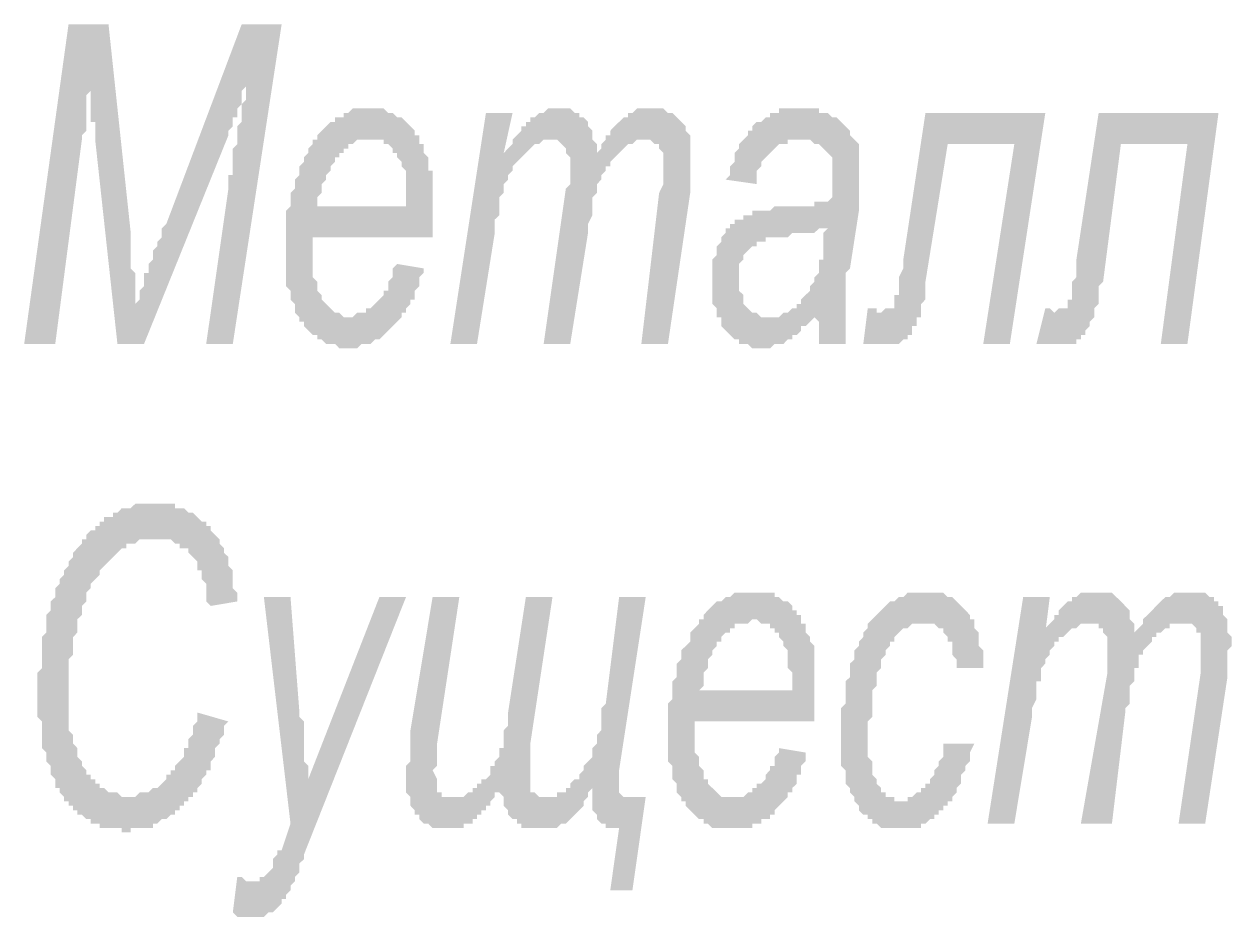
# Model space of a CAD drawing. Header units: millimetres. Extents: x 1372 to 666090, y 1285 to 31551.
# Drawn here: x 503631 to 504766, y 5046 to 5884 of the extents above; entities that cross this region are included whole.
import ezdxf

# ---------------------------------------------------------------- set-up
doc = ezdxf.new("R2010")
doc.units = ezdxf.units.MM
doc.layers.add('PDF _75-АЗ Штамп', color=7, linetype='Continuous')

msp = doc.modelspace()

# ---------------------------------------------------------------- hatches: boundary and pattern name
at = {"layer": 'PDF _75-АЗ Штамп', "transparency": 33554559}
for points in [[(503631.5, 5583.8), (503673.2, 5884.1), (503710.7, 5884.1), (503731.6, 5688.1), (503731.6, 5683.9), (503731.6, 5679.7), (503731.6, 5675.5), (503731.6, 5671.4), (503731.6, 5667.2), (503731.6, 5663), (503731.6, 5658.9), (503731.6, 5654.7), (503735.8, 5650.5), (503735.8, 5646.4), (503735.8, 5642.2), (503735.8, 5638), (503735.8, 5633.8), (503735.8, 5629.7), (503735.8, 5625.5), (503735.8, 5625.5), (503735.8, 5621.3), (503735.8, 5617.2), (503735.8, 5621.3), (503735.8, 5621.3), (503739.9, 5625.5), (503739.9, 5629.7), (503739.9, 5629.7), (503739.9, 5633.8), (503744.1, 5638), (503744.1, 5642.2), (503744.1, 5646.4), (503744.1, 5650.5), (503748.3, 5650.5), (503748.3, 5654.7), (503748.3, 5658.9), (503752.4, 5663), (503752.4, 5667.2), (503752.4, 5671.4), (503756.6, 5675.5), (503756.6, 5679.7), (503760.8, 5683.9), (503760.8, 5688.1), (503760.8, 5692.2), (503765, 5696.4), (503765, 5696.4), (503835.9, 5884.1), (503873.4, 5884.1), (503827.5, 5583.8), (503802.5, 5583.8), (503823.4, 5729.8), (503823.4, 5733.9), (503823.4, 5738.1), (503823.4, 5742.3), (503827.5, 5742.3), (503827.5, 5746.5), (503827.5, 5750.6), (503827.5, 5754.8), (503827.5, 5759), (503827.5, 5763.1), (503827.5, 5767.3), (503831.7, 5771.5), (503831.7, 5775.7), (503831.7, 5779.8), (503831.7, 5784), (503831.7, 5788.2), (503835.9, 5792.3), (503835.9, 5796.5), (503835.9, 5800.7), (503835.9, 5804.9), (503835.9, 5809), (503840, 5813.2), (503840, 5817.4), (503840, 5821.5), (503840, 5825.7), (503840, 5829.9), (503844.2, 5834.1), (503844.2, 5838.2), (503844.2, 5842.4), (503844.2, 5842.4), (503844.2, 5838.2), (503844.2, 5834.1), (503840, 5829.9), (503840, 5829.9), (503840, 5825.7), (503835.9, 5821.5), (503835.9, 5817.4), (503835.9, 5813.2), (503835.9, 5809), (503831.7, 5804.9), (503831.7, 5800.7), (503831.7, 5796.5), (503827.5, 5796.5), (503827.5, 5792.3), (503827.5, 5788.2), (503823.4, 5784), (503823.4, 5779.8), (503744.1, 5583.8), (503719.1, 5583.8), (503698.2, 5775.7), (503698.2, 5779.8), (503698.2, 5784), (503698.2, 5788.2), (503698.2, 5792.3), (503694, 5792.3), (503694, 5796.5), (503694, 5800.7), (503694, 5804.9), (503694, 5809), (503694, 5813.2), (503694, 5817.4), (503694, 5825.7), (503694, 5829.9), (503694, 5834.1), (503694, 5838.2), (503694, 5829.9), (503694, 5825.7), (503694, 5821.5), (503689.9, 5817.4), (503689.9, 5813.2), (503689.9, 5809), (503689.9, 5804.9), (503689.9, 5800.7), (503689.9, 5796.5), (503689.9, 5792.3), (503689.9, 5788.2), (503689.9, 5784), (503685.7, 5779.8), (503685.7, 5779.8), (503685.7, 5775.7), (503685.7, 5775.7), (503660.7, 5583.8)], [(504031.9, 5583.8), (504065.3, 5800.7), (504090.3, 5800.7), (504082, 5763.1), (504086.1, 5767.3), (504090.3, 5771.5), (504090.3, 5775.7), (504094.5, 5779.8), (504094.5, 5779.8), (504098.7, 5784), (504098.7, 5788.2), (504102.8, 5788.2), (504102.8, 5792.3), (504107, 5792.3), (504107, 5796.5), (504111.2, 5796.5), (504111.2, 5796.5), (504115.3, 5800.7), (504119.5, 5800.7), (504119.5, 5800.7), (504123.7, 5804.9), (504123.7, 5804.9), (504127.8, 5804.9), (504132, 5804.9), (504132, 5804.9), (504136.2, 5804.9), (504140.4, 5804.9), (504144.5, 5804.9), (504144.5, 5804.9), (504148.7, 5800.7), (504152.9, 5800.7), (504152.9, 5796.5), (504157, 5796.5), (504157, 5796.5), (504161.2, 5792.3), (504161.2, 5788.2), (504161.2, 5788.2), (504165.4, 5784), (504165.4, 5779.8), (504165.4, 5775.7), (504169.6, 5771.5), (504169.6, 5767.3), (504169.6, 5763.1), (504173.7, 5767.3), (504173.7, 5771.5), (504177.9, 5775.7), (504177.9, 5779.8), (504182.1, 5779.8), (504182.1, 5784), (504186.2, 5788.2), (504186.2, 5788.2), (504190.4, 5792.3), (504190.4, 5792.3), (504194.6, 5796.5), (504194.6, 5796.5), (504198.8, 5796.5), (504198.8, 5800.7), (504202.9, 5800.7), (504202.9, 5800.7), (504207.1, 5804.9), (504211.3, 5804.9), (504211.3, 5804.9), (504215.4, 5804.9), (504219.6, 5804.9), (504219.6, 5804.9), (504223.8, 5804.9), (504228, 5804.9), (504232.1, 5804.9), (504232.1, 5804.9), (504236.3, 5800.7), (504240.5, 5800.7), (504240.5, 5800.7), (504244.6, 5796.5), (504244.6, 5796.5), (504248.8, 5792.3), (504248.8, 5792.3), (504253, 5788.2), (504253, 5788.2), (504253, 5784), (504257.2, 5779.8), (504257.2, 5775.7), (504257.2, 5771.5), (504257.2, 5767.3), (504257.2, 5763.1), (504257.2, 5759), (504257.2, 5754.8), (504257.2, 5754.8), (504257.2, 5750.6), (504257.2, 5746.5), (504257.2, 5742.3), (504257.2, 5738.1), (504257.2, 5733.9), (504257.2, 5729.8), (504257.2, 5725.6), (504257.2, 5725.6), (504236.3, 5583.8), (504211.3, 5583.8), (504228, 5725.6), (504232.1, 5733.9), (504232.1, 5738.1), (504232.1, 5742.3), (504232.1, 5746.5), (504232.1, 5750.6), (504232.1, 5750.6), (504232.1, 5750.6), (504232.1, 5754.8), (504232.1, 5759), (504232.1, 5763.1), (504228, 5767.3), (504228, 5767.3), (504228, 5771.5), (504223.8, 5771.5), (504219.6, 5775.7), (504219.6, 5775.7), (504215.4, 5775.7), (504215.4, 5775.7), (504211.3, 5775.7), (504211.3, 5775.7), (504207.1, 5775.7), (504202.9, 5771.5), (504202.9, 5771.5), (504198.8, 5771.5), (504194.6, 5767.3), (504194.6, 5767.3), (504190.4, 5763.1), (504190.4, 5763.1), (504186.2, 5759), (504186.2, 5759), (504182.1, 5754.8), (504182.1, 5750.6), (504177.9, 5750.6), (504177.9, 5746.5), (504173.7, 5742.3), (504173.7, 5738.1), (504173.7, 5738.1), (504173.7, 5738.1), (504169.6, 5733.9), (504169.6, 5729.8), (504169.6, 5725.6), (504169.6, 5725.6), (504165.4, 5721.4), (504165.4, 5717.3), (504165.4, 5713.1), (504165.4, 5708.9), (504165.4, 5704.7), (504161.2, 5696.4), (504161.2, 5692.2), (504161.2, 5688.1), (504144.5, 5583.8), (504119.5, 5583.8), (504140.4, 5729.8), (504144.5, 5733.9), (504144.5, 5742.3), (504144.5, 5746.5), (504144.5, 5746.5), (504144.5, 5750.6), (504144.5, 5750.6), (504144.5, 5754.8), (504144.5, 5759), (504140.4, 5763.1), (504140.4, 5767.3), (504140.4, 5767.3), (504136.2, 5771.5), (504136.2, 5771.5), (504132, 5775.7), (504127.8, 5775.7), (504127.8, 5775.7), (504123.7, 5775.7), (504123.7, 5775.7), (504119.5, 5775.7), (504115.3, 5771.5), (504115.3, 5771.5), (504111.2, 5771.5), (504107, 5767.3), (504107, 5767.3), (504102.8, 5763.1), (504102.8, 5763.1), (504098.7, 5759), (504098.7, 5759), (504094.5, 5754.8), (504094.5, 5754.8), (504090.3, 5750.6), (504090.3, 5746.5), (504086.1, 5742.3), (504086.1, 5738.1), (504086.1, 5738.1), (504082, 5733.9), (504082, 5729.8), (504082, 5729.8), (504082, 5725.6), (504077.8, 5721.4), (504077.8, 5717.3), (504077.8, 5713.1), (504077.8, 5708.9), (504077.8, 5704.7), (504073.6, 5700.6), (504073.6, 5696.4), (504073.6, 5692.2), (504073.6, 5688.1), (504073.6, 5688.1), (504056.9, 5583.8)], [(504478.2, 5800.7), (504590.8, 5800.7), (504557.5, 5583.8), (504532.5, 5583.8), (504561.7, 5771.5), (504499.1, 5771.5), (504478.2, 5642.2), (504478.2, 5638), (504478.2, 5629.7), (504478.2, 5625.5), (504474.1, 5621.3), (504474.1, 5617.2), (504474.1, 5613), (504474.1, 5608.8), (504469.9, 5608.8), (504469.9, 5604.6), (504469.9, 5600.5), (504465.7, 5600.5), (504465.7, 5596.3), (504465.7, 5596.3), (504465.7, 5592.1), (504461.5, 5592.1), (504461.5, 5588), (504457.4, 5588), (504453.2, 5583.8), (504453.2, 5583.8), (504449, 5583.8), (504444.9, 5583.8), (504444.9, 5583.8), (504444.9, 5583.8), (504440.7, 5583.8), (504436.5, 5583.8), (504436.5, 5583.8), (504432.3, 5583.8), (504428.2, 5583.8), (504428.2, 5583.8), (504424, 5583.8), (504419.8, 5583.8), (504424, 5617.2), (504428.2, 5617.2), (504432.3, 5617.2), (504432.3, 5613), (504436.5, 5613), (504440.7, 5617.2), (504440.7, 5617.2), (504444.9, 5617.2), (504449, 5617.2), (504449, 5621.3), (504449, 5621.3), (504449, 5625.5), (504449, 5625.5), (504449, 5629.7), (504453.2, 5629.7), (504453.2, 5633.8), (504453.2, 5638), (504453.2, 5642.2), (504453.2, 5646.4), (504457.4, 5654.7), (504457.4, 5658.9), (504457.4, 5663)], [(504640.9, 5800.7), (504753.5, 5800.7), (504724.3, 5583.8), (504699.3, 5583.8), (504724.3, 5771.5), (504661.8, 5771.5), (504645.1, 5642.2), (504640.9, 5638), (504640.9, 5629.7), (504640.9, 5625.5), (504640.9, 5621.3), (504636.7, 5617.2), (504636.7, 5613), (504636.7, 5608.8), (504636.7, 5608.8), (504632.6, 5604.6), (504632.6, 5600.5), (504632.6, 5600.5), (504628.4, 5596.3), (504628.4, 5596.3), (504628.4, 5592.1), (504624.2, 5592.1), (504624.2, 5588), (504620, 5588), (504620, 5583.8), (504615.9, 5583.8), (504611.7, 5583.8), (504611.7, 5583.8), (504607.5, 5583.8), (504607.5, 5583.8), (504603.4, 5583.8), (504603.4, 5583.8), (504599.2, 5583.8), (504595, 5583.8), (504595, 5583.8), (504590.8, 5583.8), (504586.7, 5583.8), (504582.5, 5583.8), (504590.8, 5617.2), (504590.8, 5617.2), (504595, 5617.2), (504599.2, 5613), (504599.2, 5613), (504603.4, 5617.2), (504607.5, 5617.2), (504607.5, 5617.2), (504611.7, 5617.2), (504611.7, 5621.3), (504611.7, 5621.3), (504611.7, 5625.5), (504615.9, 5625.5), (504615.9, 5629.7), (504615.9, 5629.7), (504615.9, 5633.8), (504615.9, 5638), (504615.9, 5642.2), (504620, 5646.4), (504620, 5654.7), (504620, 5658.9), (504620, 5663)], [(503794.2, 5237.6), (503823.4, 5229.2), (503819.2, 5225.1), (503819.2, 5220.9), (503819.2, 5216.7), (503815, 5212.5), (503815, 5208.4), (503815, 5208.4), (503810.8, 5204.2), (503810.8, 5200), (503810.8, 5195.9), (503806.7, 5191.7), (503806.7, 5187.5), (503806.7, 5183.4), (503802.5, 5183.4), (503802.5, 5179.2), (503798.3, 5175), (503798.3, 5170.8), (503798.3, 5170.8), (503794.2, 5166.7), (503794.2, 5162.5), (503790, 5162.5), (503790, 5158.3), (503785.8, 5158.3), (503785.8, 5154.2), (503781.6, 5154.2), (503781.6, 5150), (503777.5, 5150), (503777.5, 5145.8), (503773.3, 5145.8), (503773.3, 5141.6), (503769.1, 5141.6), (503765, 5137.5), (503765, 5137.5), (503760.8, 5137.5), (503756.6, 5133.3), (503756.6, 5133.3), (503752.4, 5133.3), (503752.4, 5129.1), (503748.3, 5129.1), (503744.1, 5129.1), (503744.1, 5129.1), (503739.9, 5129.1), (503735.8, 5129.1), (503731.6, 5129.1), (503731.6, 5125), (503727.4, 5125), (503727.4, 5125), (503723.2, 5125), (503723.2, 5129.1), (503719.1, 5129.1), (503714.9, 5129.1), (503710.7, 5129.1), (503710.7, 5129.1), (503706.6, 5129.1), (503702.4, 5129.1), (503702.4, 5133.3), (503698.2, 5133.3), (503694, 5133.3), (503694, 5137.5), (503689.9, 5137.5), (503689.9, 5137.5), (503685.7, 5141.6), (503681.5, 5141.6), (503681.5, 5145.8), (503677.4, 5145.8), (503677.4, 5150), (503673.2, 5150), (503673.2, 5154.2), (503669, 5154.2), (503669, 5158.3), (503669, 5158.3), (503664.8, 5162.5), (503664.8, 5166.7), (503660.7, 5166.7), (503660.7, 5170.8), (503660.7, 5175), (503656.5, 5179.2), (503656.5, 5179.2), (503656.5, 5183.4), (503656.5, 5187.5), (503652.3, 5191.7), (503652.3, 5195.9), (503652.3, 5195.9), (503652.3, 5200), (503648.2, 5204.2), (503648.2, 5208.4), (503648.2, 5212.5), (503648.2, 5216.7), (503648.2, 5220.9), (503648.2, 5225.1), (503648.2, 5229.2), (503644, 5233.4), (503644, 5237.6), (503644, 5241.7), (503644, 5250.1), (503644, 5254.3), (503644, 5254.3), (503644, 5258.4), (503644, 5262.6), (503644, 5266.8), (503644, 5270.9), (503644, 5275.1), (503648.2, 5279.3), (503648.2, 5283.5), (503648.2, 5287.6), (503648.2, 5291.8), (503648.2, 5296), (503648.2, 5300.1), (503648.2, 5304.3), (503648.2, 5308.5), (503652.3, 5312.7), (503652.3, 5316.8), (503652.3, 5321), (503652.3, 5325.2), (503652.3, 5329.3), (503656.5, 5333.5), (503656.5, 5337.7), (503656.5, 5337.7), (503656.5, 5341.9), (503660.7, 5346), (503660.7, 5350.2), (503660.7, 5354.4), (503664.8, 5358.5), (503664.8, 5358.5), (503664.8, 5362.7), (503669, 5366.9), (503669, 5371.1), (503669, 5371.1), (503673.2, 5375.2), (503673.2, 5379.4), (503677.4, 5383.6), (503677.4, 5383.6), (503677.4, 5387.7), (503681.5, 5391.9), (503681.5, 5391.9), (503685.7, 5396.1), (503685.7, 5400.3), (503689.9, 5400.3), (503689.9, 5404.4), (503694, 5408.6), (503698.2, 5408.6), (503698.2, 5412.8), (503702.4, 5412.8), (503702.4, 5416.9), (503706.6, 5416.9), (503706.6, 5421.1), (503710.7, 5421.1), (503714.9, 5421.1), (503714.9, 5425.3), (503719.1, 5425.3), (503719.1, 5425.3), (503723.2, 5429.5), (503727.4, 5429.5), (503727.4, 5429.5), (503731.6, 5429.5), (503735.8, 5433.6), (503735.8, 5433.6), (503739.9, 5433.6), (503744.1, 5433.6), (503744.1, 5433.6), (503748.3, 5433.6), (503752.4, 5433.6), (503752.4, 5433.6), (503756.6, 5433.6), (503760.8, 5433.6), (503765, 5433.6), (503765, 5433.6), (503769.1, 5433.6), (503773.3, 5433.6), (503773.3, 5429.5), (503777.5, 5429.5), (503781.6, 5429.5), (503781.6, 5429.5), (503785.8, 5425.3), (503790, 5425.3), (503790, 5425.3), (503794.2, 5421.1), (503794.2, 5421.1), (503798.3, 5416.9), (503802.5, 5416.9), (503802.5, 5412.8), (503806.7, 5412.8), (503806.7, 5408.6), (503806.7, 5408.6), (503810.8, 5404.4), (503810.8, 5404.4), (503815, 5400.3), (503815, 5396.1), (503815, 5396.1), (503819.2, 5391.9), (503819.2, 5387.7), (503823.4, 5383.6), (503823.4, 5379.4), (503823.4, 5379.4), (503823.4, 5375.2), (503827.5, 5371.1), (503827.5, 5366.9), (503827.5, 5362.7), (503827.5, 5358.5), (503827.5, 5354.4), (503831.7, 5350.2), (503831.7, 5346), (503831.7, 5341.9), (503831.7, 5341.9), (503806.7, 5337.7), (503802.5, 5341.9), (503802.5, 5346), (503802.5, 5350.2), (503802.5, 5354.4), (503802.5, 5358.5), (503798.3, 5362.7), (503798.3, 5366.9), (503798.3, 5371.1), (503794.2, 5371.1), (503794.2, 5375.2), (503794.2, 5379.4), (503790, 5383.6), (503790, 5383.6), (503790, 5383.6), (503785.8, 5387.7), (503785.8, 5391.9), (503781.6, 5391.9), (503777.5, 5391.9), (503777.5, 5396.1), (503773.3, 5396.1), (503773.3, 5396.1), (503769.1, 5400.3), (503765, 5400.3), (503765, 5400.3), (503760.8, 5400.3), (503756.6, 5400.3), (503756.6, 5400.3), (503752.4, 5400.3), (503748.3, 5400.3), (503748.3, 5400.3), (503744.1, 5400.3), (503739.9, 5400.3), (503739.9, 5400.3), (503735.8, 5396.1), (503731.6, 5396.1), (503731.6, 5396.1), (503727.4, 5396.1), (503727.4, 5391.9), (503723.2, 5391.9), (503719.1, 5387.7), (503719.1, 5387.7), (503714.9, 5383.6), (503714.9, 5383.6), (503710.7, 5379.4), (503710.7, 5379.4), (503706.6, 5375.2), (503706.6, 5375.2), (503702.4, 5371.1), (503702.4, 5366.9), (503698.2, 5362.7), (503698.2, 5362.7), (503694, 5358.5), (503694, 5354.4), (503694, 5354.4), (503689.9, 5350.2), (503689.9, 5346), (503689.9, 5341.9), (503685.7, 5337.7), (503685.7, 5337.7), (503685.7, 5333.5), (503685.7, 5329.3), (503681.5, 5325.2), (503681.5, 5321), (503681.5, 5316.8), (503681.5, 5312.7), (503677.4, 5308.5), (503677.4, 5308.5), (503677.4, 5304.3), (503677.4, 5300.1), (503677.4, 5296), (503677.4, 5291.8), (503673.2, 5287.6), (503673.2, 5283.5), (503673.2, 5279.3), (503673.2, 5275.1), (503673.2, 5270.9), (503673.2, 5266.8), (503673.2, 5262.6), (503673.2, 5258.4), (503673.2, 5254.3), (503673.2, 5250.1), (503673.2, 5245.9), (503673.2, 5237.6), (503673.2, 5233.4), (503673.2, 5229.2), (503673.2, 5225.1), (503673.2, 5220.9), (503677.4, 5216.7), (503677.4, 5212.5), (503677.4, 5212.5), (503677.4, 5208.4), (503681.5, 5204.2), (503681.5, 5200), (503681.5, 5195.9), (503681.5, 5195.9), (503685.7, 5191.7), (503685.7, 5187.5), (503689.9, 5183.4), (503689.9, 5183.4), (503689.9, 5179.2), (503694, 5179.2), (503694, 5175), (503698.2, 5175), (503698.2, 5170.8), (503702.4, 5170.8), (503702.4, 5166.7), (503706.6, 5166.7), (503710.7, 5162.5), (503710.7, 5162.5), (503714.9, 5162.5), (503719.1, 5162.5), (503719.1, 5162.5), (503723.2, 5158.3), (503727.4, 5158.3), (503727.4, 5158.3), (503731.6, 5158.3), (503731.6, 5158.3), (503735.8, 5158.3), (503739.9, 5162.5), (503739.9, 5162.5), (503744.1, 5162.5), (503748.3, 5162.5), (503748.3, 5162.5), (503752.4, 5166.7), (503752.4, 5166.7), (503756.6, 5166.7), (503760.8, 5170.8), (503760.8, 5170.8), (503765, 5175), (503765, 5179.2), (503769.1, 5179.2), (503769.1, 5183.4), (503773.3, 5183.4), (503773.3, 5187.5), (503777.5, 5191.7), (503777.5, 5191.7), (503781.6, 5195.9), (503781.6, 5200), (503781.6, 5204.2), (503785.8, 5204.2), (503785.8, 5208.4), (503785.8, 5212.5), (503790, 5216.7), (503790, 5220.9), (503790, 5225.1), (503794.2, 5229.2), (503794.2, 5233.4), (503794.2, 5237.6)], [(503827.5, 5049.9), (503831.7, 5083.2), (503831.7, 5083.2), (503835.9, 5083.2), (503840, 5079.1), (503840, 5079.1), (503844.2, 5079.1), (503844.2, 5079.1), (503848.4, 5079.1), (503852.6, 5079.1), (503852.6, 5083.2), (503856.7, 5083.2), (503856.7, 5083.2), (503860.9, 5087.4), (503860.9, 5087.4), (503865.1, 5091.6), (503865.1, 5095.8), (503865.1, 5099.9), (503869.2, 5104.1), (503869.2, 5108.3), (503873.4, 5108.3), (503881.7, 5133.3), (503856.7, 5346), (503881.7, 5346), (503890.1, 5237.6), (503890.1, 5233.4), (503894.3, 5229.2), (503894.3, 5225.1), (503894.3, 5220.9), (503894.3, 5216.7), (503894.3, 5212.5), (503894.3, 5208.4), (503894.3, 5204.2), (503894.3, 5200), (503894.3, 5195.9), (503894.3, 5191.7), (503898.4, 5187.5), (503898.4, 5183.4), (503898.4, 5179.2), (503898.4, 5175), (503898.4, 5175), (503965.2, 5346), (503990.2, 5346), (503894.3, 5104.1), (503894.3, 5099.9), (503890.1, 5095.8), (503890.1, 5091.6), (503890.1, 5087.4), (503885.9, 5083.2), (503885.9, 5079.1), (503881.7, 5074.9), (503881.7, 5070.7), (503877.6, 5066.6), (503877.6, 5066.6), (503877.6, 5062.4), (503873.4, 5062.4), (503873.4, 5058.2), (503873.4, 5058.2), (503869.2, 5054), (503869.2, 5054), (503865.1, 5049.9), (503865.1, 5049.9), (503860.9, 5049.9), (503856.7, 5045.7), (503856.7, 5045.7), (503852.6, 5045.7), (503848.4, 5045.7), (503848.4, 5045.7), (503844.2, 5045.7), (503844.2, 5045.7), (503840, 5045.7), (503835.9, 5045.7), (503835.9, 5045.7), (503831.7, 5045.7), (503827.5, 5049.9), (503827.5, 5049.9)], [(504077.8, 5166.7), (504077.8, 5162.5), (504073.6, 5162.5), (504073.6, 5158.3), (504069.5, 5154.2), (504069.5, 5150), (504065.3, 5150), (504065.3, 5145.8), (504061.1, 5145.8), (504061.1, 5141.6), (504056.9, 5141.6), (504056.9, 5137.5), (504052.8, 5137.5), (504052.8, 5133.3), (504048.6, 5133.3), (504044.4, 5133.3), (504044.4, 5129.1), (504040.3, 5129.1), (504036.1, 5129.1), (504036.1, 5129.1), (504031.9, 5129.1), (504027.7, 5129.1), (504027.7, 5129.1), (504023.6, 5129.1), (504023.6, 5129.1), (504019.4, 5129.1), (504015.2, 5129.1), (504015.2, 5129.1), (504011.1, 5133.3), (504006.9, 5133.3), (504006.9, 5133.3), (504002.7, 5137.5), (504002.7, 5141.6), (503998.5, 5141.6), (503998.5, 5145.8), (503994.4, 5150), (503994.4, 5150), (503994.4, 5154.2), (503994.4, 5158.3), (503990.2, 5162.5), (503990.2, 5166.7), (503990.2, 5170.8), (503990.2, 5170.8), (503990.2, 5175), (503990.2, 5179.2), (503990.2, 5183.4), (503990.2, 5183.4), (503990.2, 5187.5), (503994.4, 5191.7), (503994.4, 5195.9), (503994.4, 5200), (503994.4, 5204.2), (503994.4, 5212.5), (503994.4, 5216.7), (503994.4, 5220.9), (504015.2, 5346), (504040.3, 5346), (504019.4, 5208.4), (504019.4, 5204.2), (504019.4, 5200), (504019.4, 5195.9), (504019.4, 5191.7), (504019.4, 5187.5), (504015.2, 5183.4), (504015.2, 5183.4), (504019.4, 5175), (504019.4, 5170.8), (504019.4, 5170.8), (504019.4, 5166.7), (504019.4, 5162.5), (504023.6, 5162.5), (504023.6, 5158.3), (504027.7, 5158.3), (504031.9, 5158.3), (504036.1, 5158.3), (504036.1, 5158.3), (504040.3, 5158.3), (504044.4, 5158.3), (504044.4, 5158.3), (504048.6, 5162.5), (504052.8, 5162.5), (504052.8, 5166.7), (504056.9, 5166.7), (504056.9, 5170.8), (504061.1, 5170.8), (504061.1, 5175), (504065.3, 5175), (504069.5, 5179.2), (504069.5, 5183.4), (504069.5, 5187.5), (504073.6, 5187.5), (504073.6, 5191.7), (504077.8, 5195.9), (504077.8, 5195.9), (504077.8, 5200), (504077.8, 5204.2), (504082, 5204.2), (504082, 5208.4), (504082, 5212.5), (504082, 5216.7), (504082, 5220.9), (504086.1, 5225.1), (504086.1, 5229.2), (504086.1, 5237.6), (504086.1, 5237.6), (504102.8, 5346), (504127.8, 5346), (504107, 5208.4), (504107, 5200), (504107, 5195.9), (504107, 5191.7), (504107, 5187.5), (504107, 5183.4), (504107, 5183.4), (504107, 5179.2), (504107, 5175), (504107, 5170.8), (504107, 5166.7), (504107, 5166.7), (504107, 5162.5), (504111.2, 5162.5), (504115.3, 5158.3), (504115.3, 5158.3), (504119.5, 5158.3), (504119.5, 5158.3), (504123.7, 5158.3), (504127.8, 5158.3), (504127.8, 5158.3), (504132, 5158.3), (504132, 5162.5), (504136.2, 5162.5), (504140.4, 5162.5), (504140.4, 5166.7), (504144.5, 5166.7), (504144.5, 5170.8), (504148.7, 5175), (504152.9, 5175), (504152.9, 5179.2), (504152.9, 5179.2), (504157, 5183.4), (504157, 5183.4), (504157, 5187.5), (504161.2, 5191.7), (504161.2, 5191.7), (504165.4, 5195.9), (504165.4, 5200), (504165.4, 5204.2), (504165.4, 5204.2), (504169.6, 5208.4), (504169.6, 5212.5), (504169.6, 5216.7), (504173.7, 5220.9), (504173.7, 5225.1), (504173.7, 5229.2), (504173.7, 5233.4), (504173.7, 5241.7), (504173.7, 5241.7), (504177.9, 5245.9), (504177.9, 5245.9), (504190.4, 5346), (504215.4, 5346), (504190.4, 5183.4), (504190.4, 5179.2), (504190.4, 5175), (504190.4, 5170.8), (504190.4, 5166.7), (504190.4, 5162.5), (504190.4, 5162.5), (504194.6, 5158.3), (504194.6, 5158.3), (504198.8, 5158.3), (504198.8, 5158.3), (504215.4, 5158.3), (504202.9, 5070.7), (504182.1, 5070.7), (504190.4, 5129.1), (504186.2, 5129.1), (504186.2, 5129.1), (504182.1, 5129.1), (504177.9, 5129.1), (504177.9, 5133.3), (504173.7, 5133.3), (504173.7, 5133.3), (504169.6, 5137.5), (504169.6, 5137.5), (504169.6, 5141.6), (504165.4, 5145.8), (504165.4, 5150), (504165.4, 5150), (504165.4, 5154.2), (504165.4, 5158.3), (504165.4, 5162.5), (504165.4, 5166.7), (504161.2, 5162.5), (504161.2, 5158.3), (504157, 5154.2), (504157, 5150), (504152.9, 5145.8), (504152.9, 5145.8), (504148.7, 5141.6), (504148.7, 5141.6), (504144.5, 5137.5), (504144.5, 5137.5), (504140.4, 5133.3), (504140.4, 5133.3), (504136.2, 5133.3), (504136.2, 5133.3), (504132, 5129.1), (504132, 5129.1), (504127.8, 5129.1), (504123.7, 5129.1), (504123.7, 5129.1), (504119.5, 5129.1), (504115.3, 5129.1), (504115.3, 5129.1), (504115.3, 5129.1), (504111.2, 5129.1), (504107, 5129.1), (504107, 5129.1), (504102.8, 5129.1), (504098.7, 5129.1), (504098.7, 5133.3), (504094.5, 5133.3), (504094.5, 5137.5), (504090.3, 5137.5), (504090.3, 5137.5), (504086.1, 5141.6), (504086.1, 5145.8), (504082, 5150), (504082, 5150), (504082, 5154.2), (504082, 5158.3), (504077.8, 5162.5), (504077.8, 5166.7), (504077.8, 5166.7)], [(504494.9, 5208.4), (504524.1, 5208.4), (504519.9, 5200), (504519.9, 5195.9), (504519.9, 5191.7), (504515.8, 5187.5), (504515.8, 5183.4), (504515.8, 5183.4), (504511.6, 5179.2), (504511.6, 5175), (504511.6, 5170.8), (504507.4, 5166.7), (504507.4, 5162.5), (504507.4, 5162.5), (504503.3, 5158.3), (504503.3, 5154.2), (504499.1, 5154.2), (504499.1, 5150), (504494.9, 5150), (504494.9, 5145.8), (504490.7, 5145.8), (504490.7, 5141.6), (504486.6, 5141.6), (504486.6, 5137.5), (504482.4, 5137.5), (504478.2, 5133.3), (504478.2, 5133.3), (504474.1, 5133.3), (504474.1, 5129.1), (504469.9, 5129.1), (504465.7, 5129.1), (504465.7, 5129.1), (504461.5, 5129.1), (504457.4, 5129.1), (504453.2, 5129.1), (504453.2, 5129.1), (504449, 5129.1), (504449, 5129.1), (504444.9, 5129.1), (504440.7, 5129.1), (504440.7, 5129.1), (504436.5, 5129.1), (504432.3, 5133.3), (504432.3, 5133.3), (504428.2, 5133.3), (504428.2, 5137.5), (504424, 5137.5), (504424, 5141.6), (504419.8, 5141.6), (504415.7, 5145.8), (504415.7, 5150), (504415.7, 5150), (504411.5, 5154.2), (504411.5, 5154.2), (504411.5, 5158.3), (504407.3, 5162.5), (504407.3, 5166.7), (504407.3, 5166.7), (504403.1, 5170.8), (504403.1, 5175), (504403.1, 5179.2), (504403.1, 5183.4), (504399, 5187.5), (504399, 5191.7), (504399, 5195.9), (504399, 5200), (504399, 5204.2), (504399, 5208.4), (504399, 5212.5), (504399, 5212.5), (504399, 5216.7), (504399, 5220.9), (504399, 5225.1), (504399, 5229.2), (504399, 5233.4), (504399, 5237.6), (504399, 5241.7), (504403.1, 5245.9), (504403.1, 5250.1), (504403.1, 5254.3), (504403.1, 5258.4), (504403.1, 5262.6), (504403.1, 5266.8), (504407.3, 5270.9), (504407.3, 5275.1), (504407.3, 5279.3), (504407.3, 5279.3), (504407.3, 5283.5), (504411.5, 5287.6), (504411.5, 5291.8), (504411.5, 5296), (504415.7, 5300.1), (504415.7, 5300.1), (504415.7, 5304.3), (504419.8, 5308.5), (504419.8, 5312.7), (504424, 5316.8), (504424, 5316.8), (504424, 5321), (504428.2, 5325.2), (504428.2, 5325.2), (504432.3, 5329.3), (504432.3, 5329.3), (504436.5, 5333.5), (504436.5, 5333.5), (504440.7, 5337.7), (504440.7, 5337.7), (504444.9, 5341.9), (504444.9, 5341.9), (504449, 5341.9), (504453.2, 5346), (504453.2, 5346), (504457.4, 5346), (504461.5, 5350.2), (504461.5, 5350.2), (504465.7, 5350.2), (504469.9, 5350.2), (504469.9, 5350.2), (504474.1, 5350.2), (504478.2, 5350.2), (504478.2, 5350.2), (504482.4, 5350.2), (504486.6, 5350.2), (504486.6, 5350.2), (504490.7, 5350.2), (504494.9, 5350.2), (504494.9, 5350.2), (504499.1, 5346), (504503.3, 5346), (504503.3, 5346), (504507.4, 5341.9), (504507.4, 5341.9), (504511.6, 5337.7), (504511.6, 5337.7), (504515.8, 5333.5), (504515.8, 5333.5), (504519.9, 5329.3), (504519.9, 5325.2), (504524.1, 5325.2), (504524.1, 5321), (504524.1, 5316.8), (504528.3, 5312.7), (504528.3, 5308.5), (504528.3, 5304.3), (504528.3, 5304.3), (504528.3, 5300.1), (504532.5, 5296), (504532.5, 5291.8), (504532.5, 5287.6), (504532.5, 5283.5), (504532.5, 5279.3), (504507.4, 5279.3), (504507.4, 5283.5), (504507.4, 5287.6), (504503.3, 5291.8), (504503.3, 5296), (504503.3, 5300.1), (504503.3, 5304.3), (504499.1, 5304.3), (504499.1, 5308.5), (504499.1, 5308.5), (504494.9, 5312.7), (504494.9, 5316.8), (504490.7, 5316.8), (504490.7, 5316.8), (504486.6, 5321), (504482.4, 5321), (504482.4, 5321), (504478.2, 5321), (504474.1, 5321), (504474.1, 5321), (504469.9, 5321), (504465.7, 5321), (504465.7, 5321), (504461.5, 5316.8), (504461.5, 5316.8), (504457.4, 5316.8), (504453.2, 5312.7), (504453.2, 5312.7), (504449, 5308.5), (504449, 5308.5), (504449, 5304.3), (504444.9, 5304.3), (504444.9, 5300.1), (504440.7, 5296), (504440.7, 5296), (504440.7, 5291.8), (504436.5, 5287.6), (504436.5, 5283.5), (504436.5, 5279.3), (504432.3, 5275.1), (504432.3, 5270.9), (504432.3, 5266.8), (504432.3, 5266.8), (504432.3, 5262.6), (504428.2, 5258.4), (504428.2, 5254.3), (504428.2, 5250.1), (504428.2, 5245.9), (504428.2, 5241.7), (504428.2, 5237.6), (504428.2, 5233.4), (504424, 5229.2), (504424, 5225.1), (504424, 5220.9), (504424, 5216.7), (504424, 5212.5), (504424, 5212.5), (504424, 5204.2), (504424, 5200), (504424, 5195.9), (504428.2, 5191.7), (504428.2, 5187.5), (504428.2, 5183.4), (504428.2, 5179.2), (504428.2, 5179.2), (504432.3, 5175), (504432.3, 5170.8), (504432.3, 5170.8), (504436.5, 5166.7), (504436.5, 5162.5), (504440.7, 5162.5), (504440.7, 5158.3), (504444.9, 5158.3), (504449, 5158.3), (504449, 5154.2), (504453.2, 5154.2), (504453.2, 5154.2), (504457.4, 5154.2), (504461.5, 5154.2), (504461.5, 5158.3), (504465.7, 5158.3), (504465.7, 5158.3), (504469.9, 5162.5), (504474.1, 5162.5), (504474.1, 5166.7), (504478.2, 5166.7), (504478.2, 5170.8), (504482.4, 5170.8), (504482.4, 5175), (504482.4, 5175), (504486.6, 5179.2), (504486.6, 5183.4), (504490.7, 5187.5), (504490.7, 5191.7), (504490.7, 5191.7), (504494.9, 5195.9), (504494.9, 5200), (504494.9, 5204.2), (504494.9, 5208.4), (504494.9, 5208.4)], [(504536.6, 5133.3), (504570, 5346), (504595, 5346), (504590.8, 5312.7), (504590.8, 5316.8), (504595, 5321), (504595, 5321), (504599.2, 5325.2), (504599.2, 5329.3), (504603.4, 5329.3), (504603.4, 5333.5), (504607.5, 5337.7), (504607.5, 5337.7), (504611.7, 5341.9), (504611.7, 5341.9), (504615.9, 5341.9), (504615.9, 5346), (504620, 5346), (504624.2, 5350.2), (504624.2, 5350.2), (504628.4, 5350.2), (504632.6, 5350.2), (504632.6, 5350.2), (504636.7, 5350.2), (504640.9, 5350.2), (504640.9, 5350.2), (504645.1, 5350.2), (504649.2, 5350.2), (504653.4, 5350.2), (504653.4, 5350.2), (504657.6, 5346), (504657.6, 5346), (504661.8, 5341.9), (504661.8, 5341.9), (504665.9, 5337.7), (504665.9, 5337.7), (504670.1, 5333.5), (504670.1, 5329.3), (504670.1, 5325.2), (504674.3, 5321), (504674.3, 5316.8), (504674.3, 5312.7), (504674.3, 5312.7), (504678.4, 5316.8), (504678.4, 5316.8), (504682.6, 5321), (504682.6, 5325.2), (504686.8, 5329.3), (504686.8, 5329.3), (504691, 5333.5), (504691, 5333.5), (504695.1, 5337.7), (504695.1, 5337.7), (504699.3, 5341.9), (504699.3, 5341.9), (504703.5, 5346), (504703.5, 5346), (504707.6, 5346), (504711.8, 5350.2), (504711.8, 5350.2), (504716, 5350.2), (504720.2, 5350.2), (504720.2, 5350.2), (504724.3, 5350.2), (504724.3, 5350.2), (504728.5, 5350.2), (504732.7, 5350.2), (504736.8, 5350.2), (504741, 5350.2), (504741, 5350.2), (504745.2, 5346), (504745.2, 5346), (504749.4, 5346), (504749.4, 5341.9), (504753.5, 5341.9), (504753.5, 5337.7), (504757.7, 5337.7), (504757.7, 5333.5), (504757.7, 5329.3), (504761.9, 5325.2), (504761.9, 5325.2), (504761.9, 5321), (504761.9, 5316.8), (504761.9, 5312.7), (504766, 5308.5), (504766, 5304.3), (504766, 5300.1), (504761.9, 5296), (504761.9, 5296), (504761.9, 5291.8), (504761.9, 5287.6), (504761.9, 5279.3), (504761.9, 5275.1), (504761.9, 5270.9), (504761.9, 5270.9), (504741, 5133.3), (504716, 5133.3), (504736.8, 5275.1), (504736.8, 5279.3), (504736.8, 5283.5), (504736.8, 5287.6), (504736.8, 5291.8), (504736.8, 5296), (504736.8, 5300.1), (504736.8, 5300.1), (504736.8, 5304.3), (504736.8, 5308.5), (504736.8, 5312.7), (504732.7, 5312.7), (504732.7, 5316.8), (504732.7, 5316.8), (504728.5, 5321), (504728.5, 5321), (504724.3, 5321), (504720.2, 5321), (504720.2, 5321), (504716, 5321), (504716, 5321), (504711.8, 5321), (504707.6, 5321), (504707.6, 5316.8), (504703.5, 5316.8), (504703.5, 5316.8), (504699.3, 5312.7), (504695.1, 5312.7), (504695.1, 5308.5), (504691, 5308.5), (504691, 5304.3), (504686.8, 5300.1), (504686.8, 5300.1), (504682.6, 5296), (504682.6, 5291.8), (504678.4, 5291.8), (504678.4, 5287.6), (504678.4, 5287.6), (504678.4, 5283.5), (504678.4, 5279.3), (504674.3, 5279.3), (504674.3, 5275.1), (504674.3, 5270.9), (504674.3, 5266.8), (504670.1, 5262.6), (504670.1, 5258.4), (504670.1, 5254.3), (504670.1, 5250.1), (504670.1, 5245.9), (504665.9, 5241.7), (504665.9, 5237.6), (504653.4, 5133.3), (504624.2, 5133.3), (504649.2, 5275.1), (504649.2, 5283.5), (504649.2, 5287.6), (504649.2, 5291.8), (504649.2, 5296), (504649.2, 5296), (504649.2, 5300.1), (504649.2, 5304.3), (504649.2, 5308.5), (504649.2, 5308.5), (504645.1, 5312.7), (504645.1, 5316.8), (504640.9, 5316.8), (504640.9, 5321), (504636.7, 5321), (504636.7, 5321), (504632.6, 5321), (504628.4, 5321), (504628.4, 5321), (504624.2, 5321), (504624.2, 5321), (504620, 5316.8), (504615.9, 5316.8), (504615.9, 5316.8), (504611.7, 5312.7), (504611.7, 5312.7), (504607.5, 5308.5), (504603.4, 5308.5), (504603.4, 5304.3), (504599.2, 5304.3), (504599.2, 5300.1), (504595, 5296), (504595, 5291.8), (504595, 5291.8), (504590.8, 5287.6), (504590.8, 5283.5), (504590.8, 5283.5), (504586.7, 5279.3), (504586.7, 5275.1), (504586.7, 5270.9), (504586.7, 5266.8), (504582.5, 5266.8), (504582.5, 5262.6), (504582.5, 5258.4), (504582.5, 5254.3), (504582.5, 5250.1), (504578.3, 5241.7), (504578.3, 5237.6), (504578.3, 5233.4), (504578.3, 5233.4), (504561.7, 5133.3)]]:
    msp.add_hatch(color=256, dxfattribs=at).paths.add_polyline_path(points)
h = msp.add_hatch(color=256, dxfattribs=at)
h.paths.add_polyline_path([(503981.9, 5658.9), (504006.9, 5654.7), (504006.9, 5650.5), (504002.7, 5646.4), (504002.7, 5646.4), (504002.7, 5642.2), (504002.7, 5638), (503998.5, 5633.8), (503998.5, 5629.7), (503998.5, 5625.5), (503994.4, 5625.5), (503994.4, 5621.3), (503990.2, 5617.2), (503990.2, 5613), (503986, 5613), (503986, 5608.8), (503981.9, 5604.6), (503981.9, 5604.6), (503977.7, 5600.5), (503977.7, 5600.5), (503973.5, 5596.3), (503973.5, 5596.3), (503969.3, 5592.1), (503969.3, 5592.1), (503965.2, 5588), (503961, 5588), (503961, 5588), (503956.8, 5583.8), (503952.7, 5583.8), (503952.7, 5583.8), (503948.5, 5583.8), (503944.3, 5579.6), (503944.3, 5579.6), (503940.1, 5579.6), (503936, 5579.6), (503936, 5579.6), (503931.8, 5579.6), (503927.6, 5579.6), (503927.6, 5579.6), (503923.5, 5583.8), (503919.3, 5583.8), (503919.3, 5583.8), (503915.1, 5583.8), (503910.9, 5588), (503910.9, 5588), (503906.8, 5588), (503906.8, 5592.1), (503902.6, 5592.1), (503902.6, 5592.1), (503898.4, 5596.3), (503898.4, 5596.3), (503894.3, 5600.5), (503894.3, 5604.6), (503890.1, 5604.6), (503890.1, 5608.8), (503885.9, 5613), (503885.9, 5617.2), (503885.9, 5621.3), (503881.7, 5625.5), (503881.7, 5625.5), (503881.7, 5625.5), (503881.7, 5629.7), (503881.7, 5633.8), (503877.6, 5638), (503877.6, 5642.2), (503877.6, 5646.4), (503877.6, 5650.5), (503877.6, 5654.7), (503877.6, 5658.9), (503877.6, 5663), (503877.6, 5667.2), (503877.6, 5671.4), (503877.6, 5671.4), (503877.6, 5675.5), (503877.6, 5679.7), (503877.6, 5683.9), (503877.6, 5688.1), (503877.6, 5692.2), (503877.6, 5696.4), (503877.6, 5700.6), (503877.6, 5704.7), (503877.6, 5708.9), (503881.7, 5713.1), (503881.7, 5717.3), (503881.7, 5721.4), (503881.7, 5721.4), (503881.7, 5725.6), (503885.9, 5729.8), (503885.9, 5733.9), (503885.9, 5738.1), (503885.9, 5738.1), (503890.1, 5742.3), (503890.1, 5746.5), (503890.1, 5750.6), (503894.3, 5754.8), (503894.3, 5759), (503898.4, 5763.1), (503898.4, 5767.3), (503898.4, 5767.3), (503902.6, 5771.5), (503902.6, 5775.7), (503906.8, 5775.7), (503906.8, 5779.8), (503910.9, 5784), (503910.9, 5784), (503915.1, 5788.2), (503915.1, 5788.2), (503915.1, 5788.2), (503919.3, 5792.3), (503923.5, 5792.3), (503923.5, 5796.5), (503927.6, 5796.5), (503931.8, 5796.5), (503931.8, 5800.7), (503936, 5800.7), (503936, 5800.7), (503940.1, 5804.9), (503944.3, 5804.9), (503944.3, 5804.9), (503948.5, 5804.9), (503952.7, 5804.9), (503956.8, 5804.9), (503956.8, 5804.9), (503961, 5804.9), (503961, 5804.9), (503965.2, 5804.9), (503969.3, 5804.9), (503969.3, 5804.9), (503973.5, 5800.7), (503977.7, 5800.7), (503977.7, 5800.7), (503981.9, 5796.5), (503986, 5796.5), (503986, 5796.5), (503990.2, 5792.3), (503990.2, 5792.3), (503994.4, 5788.2), (503994.4, 5788.2), (503998.5, 5784), (503998.5, 5779.8), (504002.7, 5779.8), (504002.7, 5775.7), (504002.7, 5771.5), (504006.9, 5771.5), (504006.9, 5767.3), (504006.9, 5763.1), (504011.1, 5759), (504011.1, 5754.8), (504011.1, 5750.6), (504011.1, 5746.5), (504015.2, 5746.5), (504015.2, 5742.3), (504015.2, 5738.1), (504015.2, 5733.9), (504015.2, 5725.6), (504015.2, 5721.4), (504015.2, 5717.3), (504015.2, 5717.3), (504015.2, 5713.1), (504015.2, 5708.9), (504015.2, 5704.7), (504015.2, 5700.6), (504015.2, 5696.4), (504015.2, 5692.2), (504015.2, 5688.1), (504015.2, 5683.9), (503902.6, 5683.9), (503902.6, 5679.7), (503902.6, 5675.5), (503902.6, 5671.4), (503902.6, 5667.2), (503902.6, 5663), (503902.6, 5658.9), (503902.6, 5654.7), (503902.6, 5650.5), (503902.6, 5646.4), (503906.8, 5642.2), (503906.8, 5638), (503906.8, 5633.8), (503906.8, 5633.8), (503910.9, 5629.7), (503910.9, 5625.5), (503910.9, 5625.5), (503915.1, 5621.3), (503915.1, 5621.3), (503919.3, 5617.2), (503919.3, 5617.2), (503923.5, 5613), (503923.5, 5613), (503927.6, 5613), (503931.8, 5608.8), (503931.8, 5608.8), (503936, 5608.8), (503940.1, 5608.8), (503940.1, 5608.8), (503944.3, 5613), (503944.3, 5613), (503948.5, 5613), (503952.7, 5613), (503952.7, 5617.2), (503956.8, 5617.2), (503961, 5621.3), (503961, 5621.3), (503965.2, 5625.5), (503965.2, 5625.5), (503969.3, 5629.7), (503969.3, 5633.8), (503973.5, 5633.8), (503973.5, 5638), (503973.5, 5642.2), (503977.7, 5646.4), (503977.7, 5650.5), (503977.7, 5654.7), (503981.9, 5658.9), (503981.9, 5658.9)], flags=0)
h.paths.add_polyline_path([(503906.8, 5713.1), (503990.2, 5713.1), (503990.2, 5717.3), (503990.2, 5721.4), (503990.2, 5725.6), (503990.2, 5729.8), (503990.2, 5733.9), (503990.2, 5738.1), (503990.2, 5742.3), (503990.2, 5746.5), (503986, 5750.6), (503986, 5750.6), (503986, 5754.8), (503981.9, 5759), (503981.9, 5763.1), (503981.9, 5763.1), (503977.7, 5763.1), (503977.7, 5767.3), (503973.5, 5771.5), (503973.5, 5771.5), (503969.3, 5771.5), (503969.3, 5775.7), (503965.2, 5775.7), (503961, 5775.7), (503961, 5775.7), (503956.8, 5775.7), (503952.7, 5775.7), (503952.7, 5775.7), (503948.5, 5775.7), (503944.3, 5775.7), (503944.3, 5775.7), (503940.1, 5771.5), (503936, 5771.5), (503936, 5767.3), (503931.8, 5767.3), (503931.8, 5763.1), (503927.6, 5763.1), (503927.6, 5759), (503923.5, 5759), (503923.5, 5754.8), (503923.5, 5754.8), (503919.3, 5750.6), (503919.3, 5746.5), (503915.1, 5742.3), (503915.1, 5742.3), (503915.1, 5738.1), (503910.9, 5733.9), (503910.9, 5729.8), (503910.9, 5725.6), (503906.8, 5721.4), (503906.8, 5717.3), (503906.8, 5713.1), (503906.8, 5713.1)], flags=0)
h = msp.add_hatch(color=256, dxfattribs=at)
h.paths.add_polyline_path([(504373.9, 5613), (504373.9, 5608.8), (504369.8, 5604.6), (504369.8, 5604.6), (504365.6, 5600.5), (504361.4, 5600.5), (504361.4, 5596.3), (504357.3, 5592.1), (504357.3, 5592.1), (504353.1, 5592.1), (504353.1, 5588), (504348.9, 5588), (504348.9, 5588), (504344.8, 5583.8), (504340.6, 5583.8), (504340.6, 5583.8), (504336.4, 5583.8), (504332.2, 5579.6), (504332.2, 5579.6), (504328.1, 5579.6), (504323.9, 5579.6), (504323.9, 5579.6), (504319.7, 5579.6), (504315.6, 5579.6), (504315.6, 5579.6), (504311.4, 5583.8), (504307.2, 5583.8), (504307.2, 5583.8), (504303, 5583.8), (504303, 5588), (504298.9, 5588), (504294.7, 5592.1), (504294.7, 5592.1), (504290.5, 5596.3), (504290.5, 5596.3), (504286.4, 5600.5), (504286.4, 5604.6), (504286.4, 5608.8), (504282.2, 5608.8), (504282.2, 5613), (504282.2, 5617.2), (504278, 5621.3), (504278, 5625.5), (504278, 5629.7), (504278, 5633.8), (504278, 5638), (504278, 5642.2), (504278, 5642.2), (504278, 5646.4), (504278, 5650.5), (504278, 5654.7), (504278, 5658.9), (504278, 5663), (504282.2, 5667.2), (504282.2, 5671.4), (504282.2, 5675.5), (504282.2, 5675.5), (504286.4, 5679.7), (504286.4, 5679.7), (504286.4, 5683.9), (504290.5, 5688.1), (504290.5, 5692.2), (504294.7, 5692.2), (504294.7, 5696.4), (504298.9, 5696.4), (504298.9, 5700.6), (504303, 5700.6), (504307.2, 5700.6), (504307.2, 5704.7), (504311.4, 5704.7), (504315.6, 5704.7), (504315.6, 5708.9), (504319.7, 5708.9), (504319.7, 5708.9), (504323.9, 5708.9), (504323.9, 5708.9), (504328.1, 5708.9), (504328.1, 5708.9), (504332.2, 5708.9), (504336.4, 5713.1), (504336.4, 5713.1), (504340.6, 5713.1), (504344.8, 5713.1), (504348.9, 5713.1), (504353.1, 5713.1), (504353.1, 5713.1), (504357.3, 5713.1), (504361.4, 5713.1), (504365.6, 5713.1), (504369.8, 5713.1), (504373.9, 5713.1), (504373.9, 5717.3), (504378.1, 5717.3), (504382.3, 5717.3), (504382.3, 5717.3), (504386.5, 5717.3), (504386.5, 5717.3), (504390.6, 5721.4), (504390.6, 5721.4), (504390.6, 5725.6), (504390.6, 5729.8), (504390.6, 5733.9), (504390.6, 5738.1), (504390.6, 5742.3), (504390.6, 5746.5), (504390.6, 5746.5), (504390.6, 5750.6), (504390.6, 5754.8), (504390.6, 5759), (504390.6, 5759), (504386.5, 5763.1), (504386.5, 5763.1), (504382.3, 5767.3), (504382.3, 5767.3), (504378.1, 5771.5), (504378.1, 5771.5), (504373.9, 5771.5), (504369.8, 5775.7), (504369.8, 5775.7), (504365.6, 5775.7), (504361.4, 5775.7), (504361.4, 5775.7), (504357.3, 5775.7), (504353.1, 5775.7), (504348.9, 5775.7), (504348.9, 5771.5), (504344.8, 5771.5), (504340.6, 5771.5), (504340.6, 5771.5), (504336.4, 5767.3), (504336.4, 5767.3), (504332.2, 5763.1), (504332.2, 5763.1), (504328.1, 5759), (504328.1, 5759), (504323.9, 5754.8), (504323.9, 5750.6), (504319.7, 5746.5), (504319.7, 5742.3), (504319.7, 5738.1), (504319.7, 5738.1), (504319.7, 5733.9), (504290.5, 5738.1), (504294.7, 5742.3), (504294.7, 5746.5), (504294.7, 5750.6), (504298.9, 5754.8), (504298.9, 5759), (504298.9, 5763.1), (504303, 5767.3), (504303, 5767.3), (504303, 5771.5), (504307.2, 5775.7), (504307.2, 5775.7), (504311.4, 5779.8), (504311.4, 5784), (504315.6, 5784), (504315.6, 5788.2), (504315.6, 5788.2), (504319.7, 5792.3), (504319.7, 5792.3), (504323.9, 5792.3), (504328.1, 5796.5), (504328.1, 5796.5), (504332.2, 5796.5), (504332.2, 5800.7), (504336.4, 5800.7), (504340.6, 5800.7), (504340.6, 5804.9), (504344.8, 5804.9), (504348.9, 5804.9), (504353.1, 5804.9), (504353.1, 5804.9), (504357.3, 5804.9), (504361.4, 5804.9), (504361.4, 5804.9), (504365.6, 5804.9), (504365.6, 5804.9), (504369.8, 5804.9), (504373.9, 5804.9), (504378.1, 5804.9), (504378.1, 5800.7), (504382.3, 5800.7), (504386.5, 5800.7), (504386.5, 5800.7), (504390.6, 5796.5), (504390.6, 5796.5), (504394.8, 5796.5), (504399, 5792.3), (504399, 5792.3), (504403.1, 5788.2), (504403.1, 5788.2), (504403.1, 5788.2), (504407.3, 5784), (504407.3, 5779.8), (504411.5, 5775.7), (504411.5, 5775.7), (504415.7, 5771.5), (504415.7, 5767.3), (504415.7, 5763.1), (504415.7, 5759), (504415.7, 5754.8), (504415.7, 5750.6), (504415.7, 5750.6), (504415.7, 5746.5), (504415.7, 5742.3), (504415.7, 5738.1), (504415.7, 5733.9), (504415.7, 5729.8), (504415.7, 5725.6), (504415.7, 5721.4), (504415.7, 5717.3), (504415.7, 5713.1), (504415.7, 5708.9), (504407.3, 5654.7), (504403.1, 5650.5), (504403.1, 5646.4), (504403.1, 5642.2), (504403.1, 5638), (504403.1, 5633.8), (504403.1, 5629.7), (504403.1, 5625.5), (504403.1, 5621.3), (504403.1, 5617.2), (504403.1, 5613), (504403.1, 5613), (504403.1, 5613), (504403.1, 5608.8), (504403.1, 5604.6), (504403.1, 5600.5), (504403.1, 5596.3), (504403.1, 5592.1), (504403.1, 5588), (504403.1, 5583.8), (504378.1, 5583.8), (504378.1, 5588), (504378.1, 5592.1), (504378.1, 5596.3), (504378.1, 5600.5), (504378.1, 5604.6), (504373.9, 5608.8), (504373.9, 5613)], flags=0)
h.paths.add_polyline_path([(504386.5, 5692.2), (504382.3, 5692.2), (504378.1, 5692.2), (504378.1, 5692.2), (504373.9, 5688.1), (504373.9, 5688.1), (504369.8, 5688.1), (504369.8, 5688.1), (504365.6, 5688.1), (504365.6, 5688.1), (504361.4, 5688.1), (504357.3, 5688.1), (504353.1, 5688.1), (504353.1, 5688.1), (504348.9, 5683.9), (504344.8, 5683.9), (504340.6, 5683.9), (504340.6, 5683.9), (504336.4, 5683.9), (504332.2, 5683.9), (504328.1, 5683.9), (504328.1, 5679.7), (504323.9, 5679.7), (504323.9, 5679.7), (504319.7, 5679.7), (504319.7, 5679.7), (504319.7, 5675.5), (504315.6, 5675.5), (504311.4, 5671.4), (504311.4, 5671.4), (504307.2, 5667.2), (504307.2, 5667.2), (504307.2, 5663), (504307.2, 5663), (504303, 5658.9), (504303, 5654.7), (504303, 5650.5), (504303, 5646.4), (504303, 5642.2), (504303, 5638), (504303, 5633.8), (504303, 5633.8), (504307.2, 5629.7), (504307.2, 5625.5), (504307.2, 5621.3), (504311.4, 5617.2), (504311.4, 5617.2), (504311.4, 5617.2), (504315.6, 5613), (504315.6, 5613), (504319.7, 5613), (504323.9, 5608.8), (504323.9, 5608.8), (504328.1, 5608.8), (504332.2, 5608.8), (504332.2, 5608.8), (504332.2, 5608.8), (504336.4, 5608.8), (504340.6, 5608.8), (504340.6, 5608.8), (504344.8, 5613), (504348.9, 5613), (504348.9, 5613), (504353.1, 5617.2), (504357.3, 5617.2), (504357.3, 5621.3), (504361.4, 5621.3), (504361.4, 5625.5), (504365.6, 5629.7), (504365.6, 5629.7), (504369.8, 5633.8), (504369.8, 5638), (504373.9, 5642.2), (504373.9, 5642.2), (504373.9, 5646.4), (504373.9, 5646.4), (504378.1, 5650.5), (504378.1, 5654.7), (504378.1, 5658.9), (504378.1, 5663), (504382.3, 5663), (504382.3, 5667.2), (504382.3, 5671.4), (504382.3, 5675.5), (504382.3, 5683.9), (504382.3, 5688.1), (504386.5, 5692.2), (504386.5, 5692.2)], flags=0)
h = msp.add_hatch(color=256, dxfattribs=at)
h.paths.add_polyline_path([(504340.6, 5204.2), (504365.6, 5200), (504365.6, 5195.9), (504365.6, 5195.9), (504365.6, 5191.7), (504361.4, 5187.5), (504361.4, 5183.4), (504361.4, 5179.2), (504357.3, 5179.2), (504357.3, 5175), (504357.3, 5170.8), (504353.1, 5166.7), (504353.1, 5162.5), (504348.9, 5162.5), (504348.9, 5158.3), (504344.8, 5154.2), (504340.6, 5150), (504340.6, 5150), (504340.6, 5150), (504336.4, 5145.8), (504336.4, 5141.6), (504332.2, 5141.6), (504332.2, 5137.5), (504328.1, 5137.5), (504323.9, 5137.5), (504323.9, 5133.3), (504319.7, 5133.3), (504315.6, 5133.3), (504315.6, 5129.1), (504311.4, 5129.1), (504311.4, 5129.1), (504307.2, 5129.1), (504303, 5129.1), (504298.9, 5129.1), (504298.9, 5129.1), (504294.7, 5129.1), (504290.5, 5129.1), (504290.5, 5129.1), (504286.4, 5129.1), (504282.2, 5129.1), (504282.2, 5129.1), (504278, 5129.1), (504273.8, 5133.3), (504273.8, 5133.3), (504269.7, 5133.3), (504269.7, 5137.5), (504265.5, 5137.5), (504265.5, 5137.5), (504261.3, 5141.6), (504261.3, 5141.6), (504257.2, 5145.8), (504257.2, 5145.8), (504253, 5150), (504253, 5154.2), (504248.8, 5154.2), (504248.8, 5158.3), (504244.6, 5162.5), (504244.6, 5166.7), (504244.6, 5170.8), (504244.6, 5170.8), (504240.5, 5175), (504240.5, 5179.2), (504240.5, 5179.2), (504240.5, 5183.4), (504240.5, 5187.5), (504236.3, 5191.7), (504236.3, 5195.9), (504236.3, 5200), (504236.3, 5204.2), (504236.3, 5208.4), (504236.3, 5212.5), (504236.3, 5216.7), (504236.3, 5216.7), (504236.3, 5220.9), (504236.3, 5225.1), (504236.3, 5229.2), (504236.3, 5233.4), (504236.3, 5237.6), (504236.3, 5241.7), (504236.3, 5245.9), (504240.5, 5250.1), (504240.5, 5254.3), (504240.5, 5258.4), (504240.5, 5262.6), (504240.5, 5266.8), (504244.6, 5270.9), (504244.6, 5275.1), (504244.6, 5279.3), (504244.6, 5283.5), (504248.8, 5287.6), (504248.8, 5287.6), (504248.8, 5291.8), (504248.8, 5296), (504253, 5300.1), (504253, 5300.1), (504257.2, 5304.3), (504257.2, 5308.5), (504257.2, 5312.7), (504261.3, 5316.8), (504261.3, 5316.8), (504265.5, 5321), (504265.5, 5325.2), (504269.7, 5325.2), (504269.7, 5329.3), (504273.8, 5333.5), (504273.8, 5333.5), (504278, 5337.7), (504278, 5337.7), (504278, 5337.7), (504282.2, 5341.9), (504286.4, 5341.9), (504286.4, 5341.9), (504290.5, 5346), (504294.7, 5346), (504294.7, 5346), (504298.9, 5350.2), (504303, 5350.2), (504303, 5350.2), (504307.2, 5350.2), (504311.4, 5350.2), (504311.4, 5350.2), (504315.6, 5350.2), (504315.6, 5350.2), (504319.7, 5350.2), (504323.9, 5350.2), (504323.9, 5350.2), (504328.1, 5350.2), (504332.2, 5350.2), (504336.4, 5350.2), (504336.4, 5346), (504340.6, 5346), (504340.6, 5346), (504344.8, 5341.9), (504348.9, 5341.9), (504348.9, 5341.9), (504353.1, 5337.7), (504353.1, 5333.5), (504357.3, 5333.5), (504357.3, 5329.3), (504361.4, 5329.3), (504361.4, 5325.2), (504361.4, 5321), (504365.6, 5321), (504365.6, 5316.8), (504365.6, 5312.7), (504369.8, 5308.5), (504369.8, 5304.3), (504369.8, 5304.3), (504373.9, 5300.1), (504373.9, 5296), (504373.9, 5291.8), (504373.9, 5287.6), (504373.9, 5283.5), (504373.9, 5279.3), (504373.9, 5275.1), (504373.9, 5270.9), (504373.9, 5266.8), (504373.9, 5262.6), (504373.9, 5258.4), (504373.9, 5254.3), (504373.9, 5250.1), (504373.9, 5245.9), (504373.9, 5241.7), (504373.9, 5237.6), (504373.9, 5233.4), (504373.9, 5229.2), (504261.3, 5229.2), (504261.3, 5225.1), (504261.3, 5220.9), (504261.3, 5220.9), (504261.3, 5212.5), (504261.3, 5208.4), (504261.3, 5204.2), (504261.3, 5200), (504265.5, 5195.9), (504265.5, 5191.7), (504265.5, 5187.5), (504265.5, 5187.5), (504269.7, 5183.4), (504269.7, 5179.2), (504269.7, 5175), (504273.8, 5175), (504273.8, 5175), (504273.8, 5170.8), (504278, 5166.7), (504278, 5166.7), (504282.2, 5162.5), (504282.2, 5162.5), (504286.4, 5158.3), (504286.4, 5158.3), (504290.5, 5158.3), (504294.7, 5158.3), (504294.7, 5158.3), (504298.9, 5158.3), (504303, 5158.3), (504303, 5158.3), (504307.2, 5158.3), (504307.2, 5158.3), (504311.4, 5162.5), (504315.6, 5162.5), (504315.6, 5166.7), (504319.7, 5166.7), (504319.7, 5170.8), (504323.9, 5170.8), (504328.1, 5175), (504328.1, 5175), (504328.1, 5179.2), (504332.2, 5183.4), (504332.2, 5187.5), (504336.4, 5187.5), (504336.4, 5191.7), (504336.4, 5195.9), (504340.6, 5200), (504340.6, 5204.2), (504340.6, 5204.2)], flags=0)
h.paths.add_polyline_path([(504265.5, 5258.4), (504353.1, 5258.4), (504353.1, 5262.6), (504353.1, 5266.8), (504353.1, 5270.9), (504353.1, 5275.1), (504348.9, 5279.3), (504348.9, 5283.5), (504348.9, 5287.6), (504348.9, 5291.8), (504348.9, 5296), (504344.8, 5300.1), (504344.8, 5304.3), (504344.8, 5304.3), (504340.6, 5308.5), (504340.6, 5308.5), (504340.6, 5312.7), (504336.4, 5312.7), (504336.4, 5316.8), (504332.2, 5316.8), (504332.2, 5321), (504328.1, 5321), (504323.9, 5321), (504323.9, 5321), (504319.7, 5325.2), (504315.6, 5325.2), (504315.6, 5325.2), (504311.4, 5321), (504307.2, 5321), (504307.2, 5321), (504303, 5321), (504298.9, 5321), (504298.9, 5316.8), (504294.7, 5316.8), (504294.7, 5312.7), (504290.5, 5312.7), (504286.4, 5308.5), (504286.4, 5308.5), (504286.4, 5304.3), (504282.2, 5304.3), (504282.2, 5300.1), (504278, 5296), (504278, 5291.8), (504278, 5291.8), (504273.8, 5287.6), (504273.8, 5283.5), (504273.8, 5279.3), (504269.7, 5275.1), (504269.7, 5270.9), (504269.7, 5266.8), (504269.7, 5262.6), (504265.5, 5258.4), (504265.5, 5258.4)], flags=0)

doc.saveas('drawing.dxf')
